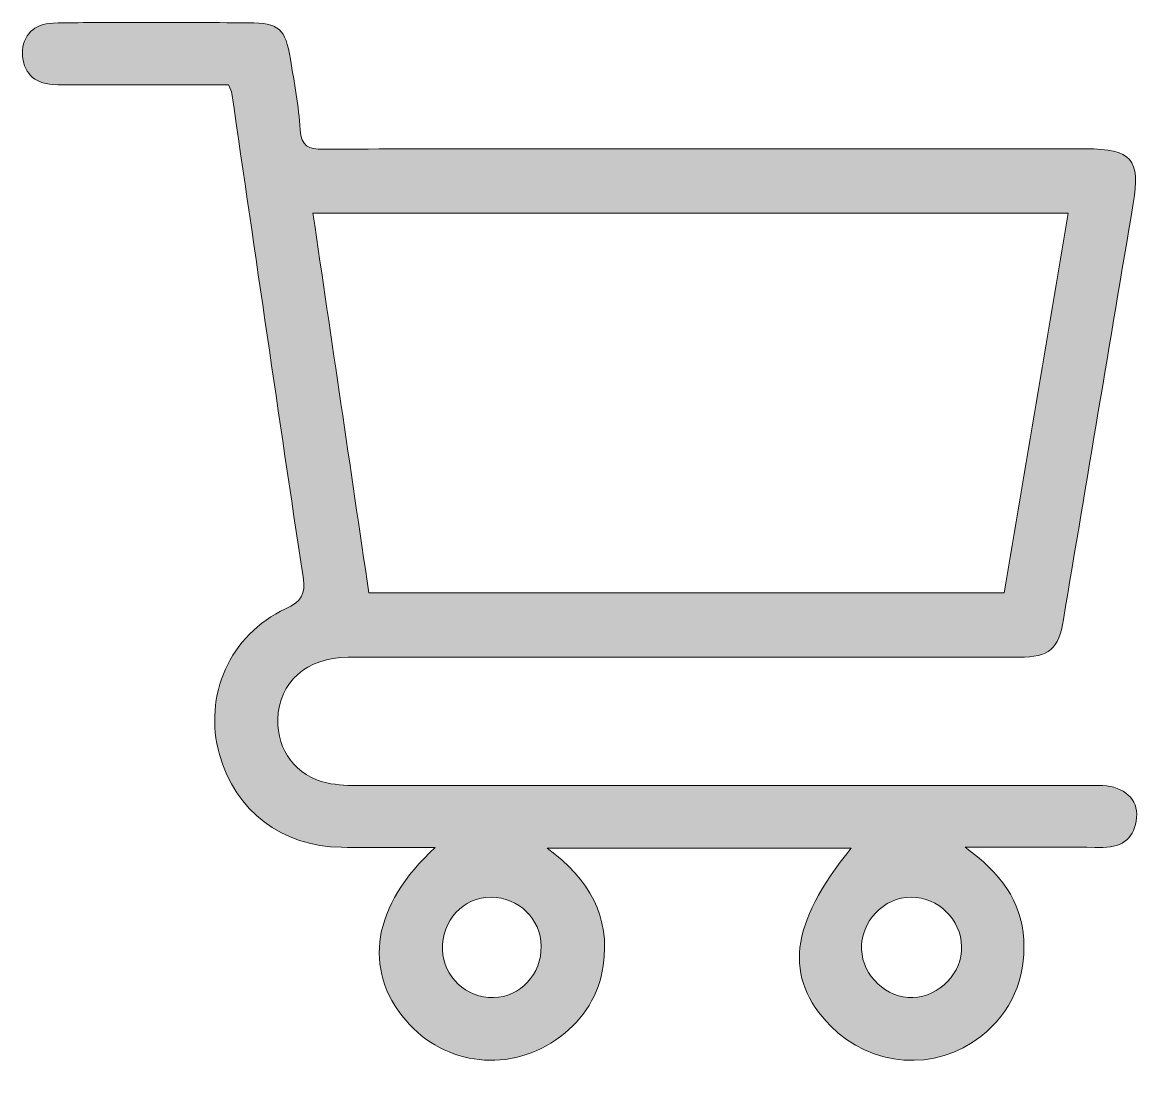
# Model space of a CAD drawing. Header units: inches. Extents: x -486 to -400.2, y 121.4 to 202.2.
import ezdxf

# ---------------------------------------------------------------- set-up
doc = ezdxf.new("R2010")
doc.units = ezdxf.units.IN
doc.header["$MEASUREMENT"] = 0
doc.layers.add('Layer 1', color=7, linetype='Continuous')

# ---------------------------------------------------------------- blocks, each defined once
blk = doc.blocks.new('block 2')
at = {"layer": 'Layer 1', "true_color": 0xffffff}
h = blk.add_hatch(color=7, dxfattribs=at)
h.dxf.hatch_style = 2
edge = h.paths.add_edge_path()
edge.add_spline(control_points=[(-422.387, 138.75), (-430.072, 138.75), (-437.669, 138.75), (-445.732, 138.75), (-442.459, 136.38), (-440.869, 133.479), (-441.426, 129.729), (-441.757, 127.498), (-442.89, 125.655), (-444.71, 124.288), (-448.497, 121.445), (-453.571, 121.991), (-456.592, 125.548), (-459.907, 129.449), (-459.17, 134.354), (-454.324, 138.818), (-456.925, 138.818), (-459.218, 138.793), (-461.51, 138.823), (-466.086, 138.884), (-469.681, 141.626), (-470.89, 145.941), (-472.154, 150.457), (-470.083, 155.164), (-465.81, 157.139), (-464.603, 157.697), (-464.252, 158.205), (-464.464, 159.596), (-466.35, 171.959), (-468.126, 184.339), (-469.94, 196.712), (-469.963, 196.875), (-470.055, 197.028), (-470.184, 197.366), (-473.538, 197.366), (-476.934, 197.364), (-480.33, 197.367), (-481.447, 197.368), (-482.566, 197.342), (-483.68, 197.4), (-485.155, 197.475), (-486.001, 198.384), (-486.012, 199.774), (-486.022, 201.192), (-485.129, 202.068), (-483.666, 202.11), (-481.61, 202.169), (-479.551, 202.147), (-477.494, 202.148), (-474.555, 202.15), (-471.615, 202.156), (-468.676, 202.134), (-466.306, 202.116), (-465.825, 201.703), (-465.44, 199.335), (-465.148, 197.538), (-464.805, 195.738), (-464.69, 193.927), (-464.608, 192.641), (-464.046, 192.428), (-462.919, 192.433), (-453.748, 192.469), (-444.577, 192.453), (-435.407, 192.454), (-425.06, 192.455), (-414.713, 192.457), (-404.367, 192.459), (-400.86, 192.459), (-400.161, 191.644), (-400.729, 188.266), (-402.519, 177.613), (-404.304, 166.959), (-406.088, 156.305), (-406.468, 154.037), (-407.167, 153.426), (-409.5, 153.425), (-426.665, 153.419), (-443.831, 153.425), (-460.997, 153.413), (-464.209, 153.411), (-466.334, 151.511), (-466.41, 148.65), (-466.473, 146.27), (-464.991, 144.287), (-462.657, 143.773), (-461.808, 143.587), (-460.91, 143.561), (-460.033, 143.561), (-441.399, 143.555), (-422.765, 143.564), (-404.131, 143.569), (-403.778, 143.569), (-403.424, 143.583), (-403.073, 143.566), (-401.439, 143.487), (-400.345, 142.513), (-400.468, 141.115), (-400.602, 139.604), (-401.488, 138.816), (-403.043, 138.82), (-406.386, 138.828), (-409.728, 138.823), (-413.642, 138.823), (-410.941, 136.873), (-409.291, 134.715), (-409.14, 131.72), (-408.987, 128.691), (-410.064, 126.199), (-412.437, 124.303), (-415.866, 121.564), (-420.887, 121.931), (-423.981, 125.121), (-427.586, 128.839), (-427.134, 132.896), (-422.387, 138.75)], knot_values=[0, 0, 0, 0, 1, 1, 1, 2, 2, 2, 3, 3, 3, 4, 4, 4, 5, 5, 5, 6, 6, 6, 7, 7, 7, 8, 8, 8, 9, 9, 9, 10, 10, 10, 11, 11, 11, 12, 12, 12, 13, 13, 13, 14, 14, 14, 15, 15, 15, 16, 16, 16, 17, 17, 17, 18, 18, 18, 19, 19, 19, 20, 20, 20, 21, 21, 21, 22, 22, 22, 23, 23, 23, 24, 24, 24, 25, 25, 25, 26, 26, 26, 27, 27, 27, 28, 28, 28, 29, 29, 29, 30, 30, 30, 31, 31, 31, 32, 32, 32, 33, 33, 33, 34, 34, 34, 35, 35, 35, 36, 36, 36, 37, 37, 37, 38, 38, 38, 38], degree=3, periodic=1)
edge = h.paths.add_edge_path()
edge.add_spline(control_points=[(-459.419, 158.356), (-443.051, 158.356), (-426.866, 158.356), (-410.634, 158.356), (-408.991, 168.094), (-407.364, 177.74), (-405.716, 187.511), (-425.122, 187.511), (-444.353, 187.511), (-463.712, 187.511), (-462.27, 177.716), (-460.845, 168.04), (-459.419, 158.356)], knot_values=[0, 0, 0, 0, 1, 1, 1, 2, 2, 2, 3, 3, 3, 4, 4, 4, 4], degree=3, periodic=1)
edge = h.paths.add_edge_path()
edge.add_spline(control_points=[(-413.904, 131.216), (-413.953, 133.284), (-415.704, 134.992), (-417.779, 134.995), (-419.886, 134.998), (-421.669, 133.121), (-421.587, 130.988), (-421.509, 128.945), (-419.669, 127.221), (-417.639, 127.288), (-415.594, 127.357), (-413.855, 129.185), (-413.904, 131.216)], knot_values=[0, 0, 0, 0, 1, 1, 1, 2, 2, 2, 3, 3, 3, 4, 4, 4, 4], degree=3, periodic=1)
edge = h.paths.add_edge_path()
edge.add_spline(control_points=[(-446.189, 131.23), (-446.224, 133.335), (-447.91, 134.988), (-450.029, 134.993), (-452.168, 134.998), (-453.844, 133.193), (-453.771, 130.964), (-453.703, 128.889), (-451.938, 127.236), (-449.838, 127.281), (-447.788, 127.324), (-446.154, 129.093), (-446.189, 131.23)], knot_values=[0, 0, 0, 0, 1, 1, 1, 2, 2, 2, 3, 3, 3, 4, 4, 4, 4], degree=3, periodic=1)
at = {"layer": 'Layer 1', "lineweight": 0}
for points, knots in [([(-422.387, 138.75), (-430.072, 138.75), (-437.669, 138.75), (-445.732, 138.75), (-442.459, 136.38), (-440.869, 133.479), (-441.426, 129.729), (-441.757, 127.498), (-442.89, 125.655), (-444.71, 124.288), (-448.497, 121.445), (-453.571, 121.991), (-456.592, 125.548), (-459.907, 129.449), (-459.17, 134.354), (-454.324, 138.818), (-456.925, 138.818), (-459.218, 138.793), (-461.51, 138.823), (-466.086, 138.884), (-469.681, 141.626), (-470.89, 145.941), (-472.154, 150.457), (-470.083, 155.164), (-465.81, 157.139), (-464.603, 157.697), (-464.252, 158.205), (-464.464, 159.596), (-466.35, 171.959), (-468.126, 184.339), (-469.94, 196.712), (-469.963, 196.875), (-470.055, 197.028), (-470.184, 197.366), (-473.538, 197.366), (-476.934, 197.364), (-480.33, 197.367), (-481.447, 197.368), (-482.566, 197.342), (-483.68, 197.4), (-485.155, 197.475), (-486.001, 198.384), (-486.012, 199.774), (-486.022, 201.192), (-485.129, 202.068), (-483.666, 202.11), (-481.61, 202.169), (-479.551, 202.147), (-477.494, 202.148), (-474.555, 202.15), (-471.615, 202.156), (-468.676, 202.134), (-466.306, 202.116), (-465.825, 201.703), (-465.44, 199.335), (-465.148, 197.538), (-464.805, 195.738), (-464.69, 193.927), (-464.608, 192.641), (-464.046, 192.428), (-462.919, 192.433), (-453.748, 192.469), (-444.577, 192.453), (-435.407, 192.454), (-425.06, 192.455), (-414.713, 192.457), (-404.367, 192.459), (-400.86, 192.459), (-400.161, 191.644), (-400.729, 188.266), (-402.519, 177.613), (-404.304, 166.959), (-406.088, 156.305), (-406.468, 154.037), (-407.167, 153.426), (-409.5, 153.425), (-426.665, 153.419), (-443.831, 153.425), (-460.997, 153.413), (-464.209, 153.411), (-466.334, 151.511), (-466.41, 148.65), (-466.473, 146.27), (-464.991, 144.287), (-462.657, 143.773), (-461.808, 143.587), (-460.91, 143.561), (-460.033, 143.561), (-441.399, 143.555), (-422.765, 143.564), (-404.131, 143.569), (-403.778, 143.569), (-403.424, 143.583), (-403.073, 143.566), (-401.439, 143.487), (-400.345, 142.513), (-400.468, 141.115), (-400.602, 139.604), (-401.488, 138.816), (-403.043, 138.82), (-406.386, 138.828), (-409.728, 138.823), (-413.642, 138.823), (-410.941, 136.873), (-409.291, 134.715), (-409.14, 131.72), (-408.987, 128.691), (-410.064, 126.199), (-412.437, 124.303), (-415.866, 121.564), (-420.887, 121.931), (-423.981, 125.121), (-427.586, 128.839), (-427.134, 132.896), (-422.387, 138.75)], [0, 0, 0, 0, 1, 1, 1, 2, 2, 2, 3, 3, 3, 4, 4, 4, 5, 5, 5, 6, 6, 6, 7, 7, 7, 8, 8, 8, 9, 9, 9, 10, 10, 10, 11, 11, 11, 12, 12, 12, 13, 13, 13, 14, 14, 14, 15, 15, 15, 16, 16, 16, 17, 17, 17, 18, 18, 18, 19, 19, 19, 20, 20, 20, 21, 21, 21, 22, 22, 22, 23, 23, 23, 24, 24, 24, 25, 25, 25, 26, 26, 26, 27, 27, 27, 28, 28, 28, 29, 29, 29, 30, 30, 30, 31, 31, 31, 32, 32, 32, 33, 33, 33, 34, 34, 34, 35, 35, 35, 36, 36, 36, 37, 37, 37, 38, 38, 38, 38]), ([(-459.419, 158.356), (-443.051, 158.356), (-426.866, 158.356), (-410.634, 158.356), (-408.991, 168.094), (-407.364, 177.74), (-405.716, 187.511), (-425.122, 187.511), (-444.353, 187.511), (-463.712, 187.511), (-462.27, 177.716), (-460.845, 168.04), (-459.419, 158.356)], [0, 0, 0, 0, 1, 1, 1, 2, 2, 2, 3, 3, 3, 4, 4, 4, 4]), ([(-446.189, 131.23), (-446.224, 133.335), (-447.91, 134.988), (-450.029, 134.993), (-452.168, 134.998), (-453.844, 133.193), (-453.771, 130.964), (-453.703, 128.889), (-451.938, 127.236), (-449.838, 127.281), (-447.788, 127.324), (-446.154, 129.093), (-446.189, 131.23)], [0, 0, 0, 0, 1, 1, 1, 2, 2, 2, 3, 3, 3, 4, 4, 4, 4]), ([(-413.904, 131.216), (-413.953, 133.284), (-415.704, 134.992), (-417.779, 134.995), (-419.886, 134.998), (-421.669, 133.121), (-421.587, 130.988), (-421.509, 128.945), (-419.669, 127.221), (-417.639, 127.288), (-415.594, 127.357), (-413.855, 129.185), (-413.904, 131.216)], [0, 0, 0, 0, 1, 1, 1, 2, 2, 2, 3, 3, 3, 4, 4, 4, 4])]:
    blk.add_open_spline(points, degree=3, knots=knots, dxfattribs=at)

msp = doc.modelspace()

# ---------------------------------------------------------------- block references
at = {"layer": 'Layer 1'}
msp.add_blockref('block 2', (0, 0), dxfattribs=at)

doc.saveas('drawing.dxf')
